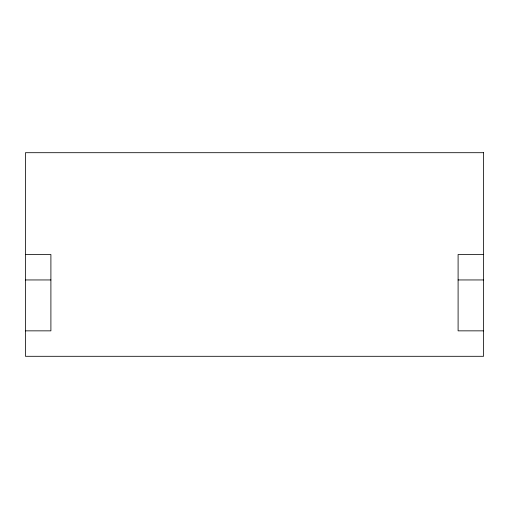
<?xml version="1.0" encoding="UTF-8"?>
<svg xmlns="http://www.w3.org/2000/svg" width="509" height="509" viewBox="0 0 509 509"><rect width="100%" height="100%" fill="white"/><g stroke="black" fill="none" stroke-linecap="round" stroke-linejoin="round"><path stroke-width="0.76" d="M25.45 254.5L50.9 254.5L50.9 330.85L25.45 330.85M483.55 254.5L458.1 254.5L458.1 330.85L483.55 330.85M25.45 279.95L50.9 279.95M458.1 279.95L483.55 279.95M483.55 152.7L25.45 152.7L25.45 356.3L483.55 356.3L483.55 152.7"/></g></svg>
